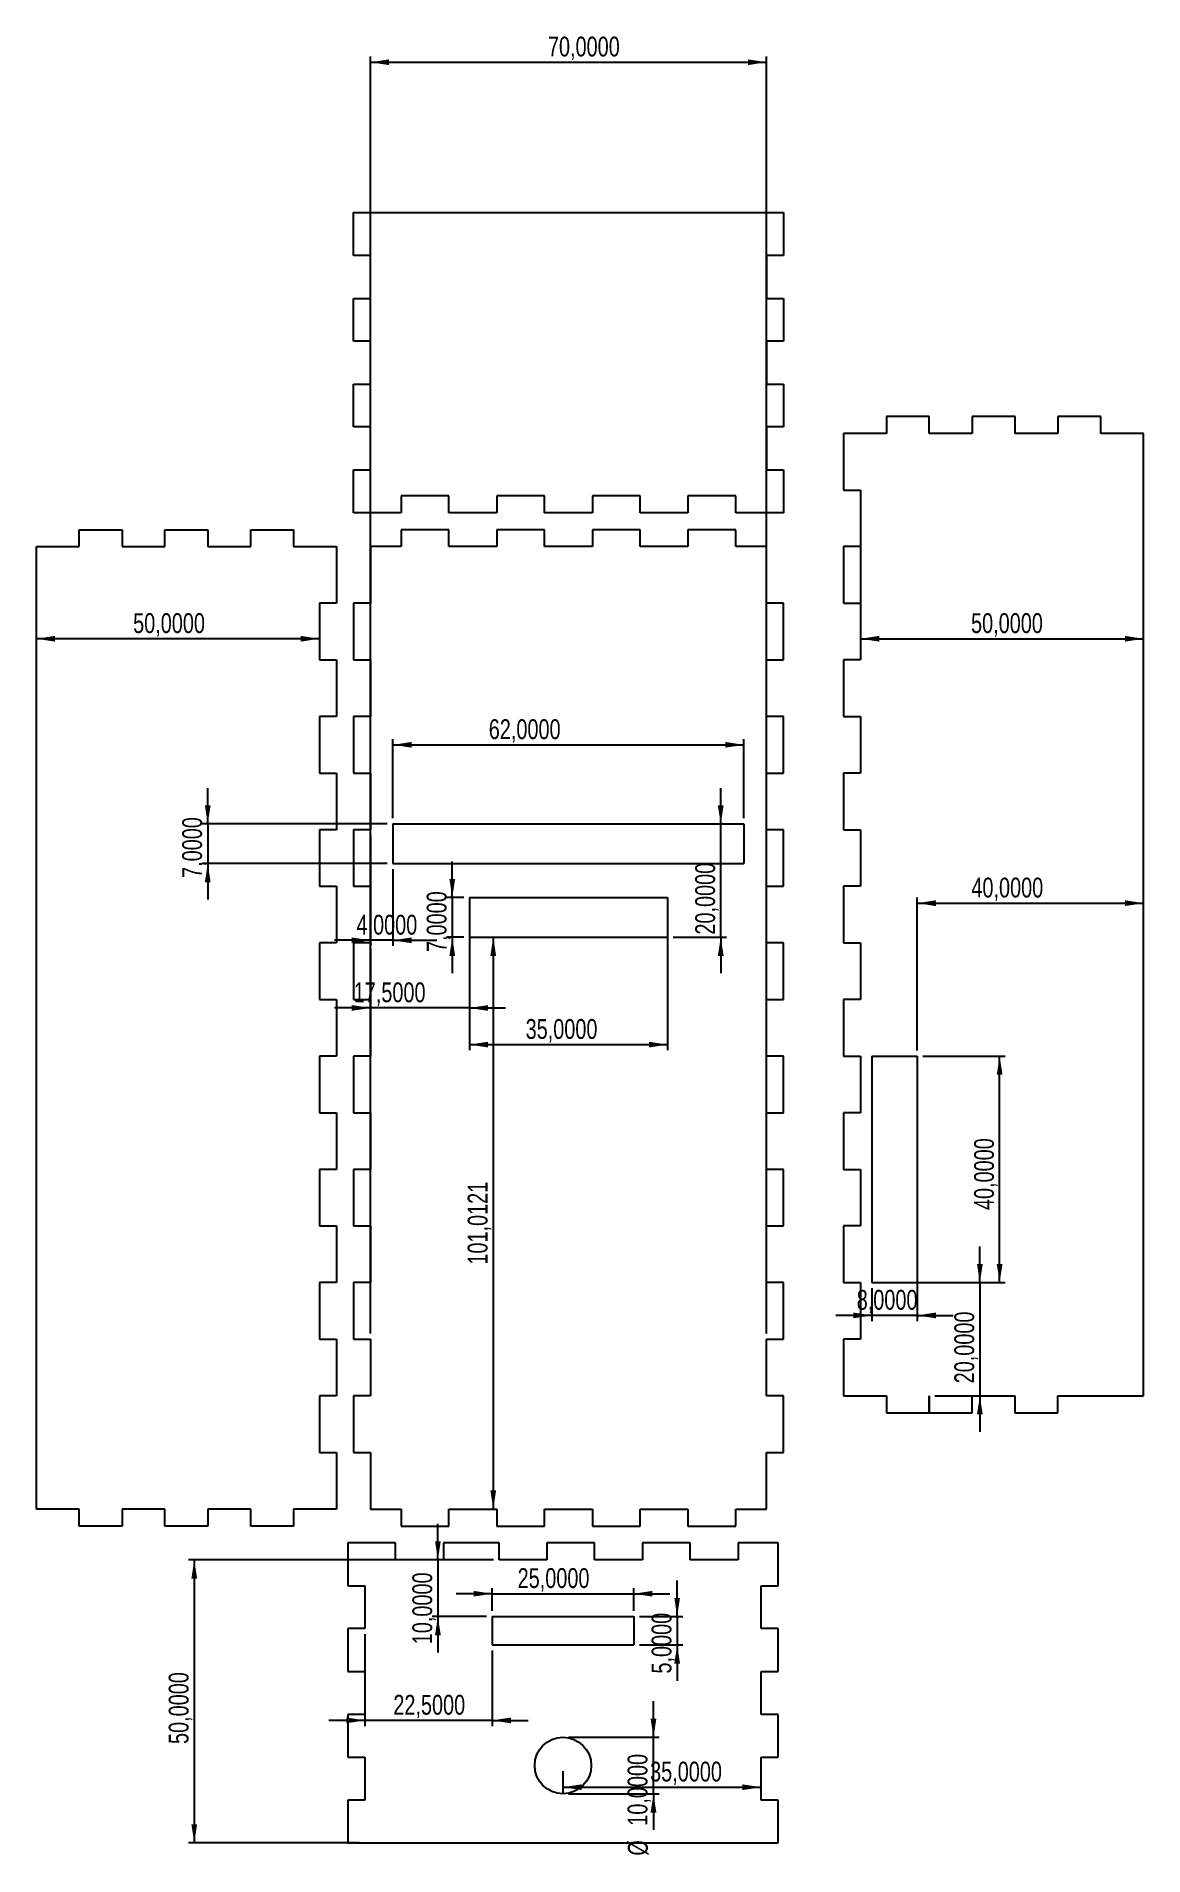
# Model space of a CAD drawing. Header units: millimetres. Extents: x 0 to 196, y -2 to 319.
import ezdxf

# ---------------------------------------------------------------- set-up
doc = ezdxf.new("R2010")
doc.units = ezdxf.units.MM
doc.layers.add('1', color=179, linetype='Continuous')
doc.styles.add('SLDTEXTSTYLE0', font='TXT', dxfattribs={"width": 0.75})
doc.dimstyles.new('SLDDIMSTYLE0', dxfattribs={"dimtxt": 3.5, "dimasz": 3.302, "dimexe": 0, "dimexo": 0.0625, "dimgap": 0.875, "dimtad": 1, "dimdec": 4, "dimrnd": 1e-09, "dimzin": 12, "dimdsep": 46, "dimtxsty": 'SLDTEXTSTYLE0', "dimsah": 1, "dimcen": 0.09, "dimadec": 0, "dimazin": 3, "dimtfac": 1, "dimtdec": 4, "dimtofl": 0, "dimtmove": 0, "dimatfit": 3, "dimfxl": 1, "dimfrac": 2, "dimtolj": 1, "dimtzin": 12, "dimarcsym": 0})
doc.dimstyles.new('SLDDIMSTYLE1', dxfattribs={"dimtxt": 3.5, "dimasz": 3.302, "dimexe": 0, "dimexo": 0.0625, "dimgap": 0.875, "dimtad": 1, "dimdec": 4, "dimrnd": 1e-09, "dimzin": 12, "dimdsep": 46, "dimtxsty": 'SLDTEXTSTYLE0', "dimsah": 1, "dimcen": 0.09, "dimadec": 0, "dimazin": 3, "dimtfac": 1, "dimtdec": 4, "dimtmove": 0, "dimatfit": 0, "dimfxl": 1, "dimfrac": 2, "dimtolj": 1, "dimtzin": 12, "dimarcsym": 0})

# ---------------------------------------------------------------- blocks, each defined once
blk = doc.blocks.new('_D')
at = {"layer": '1'}
for p, q in [((59, 90), (59, 315.57)), ((129, 90), (129, 315.57)), ((59, 314.57), (129, 314.57))]:
    blk.add_line(p, q, dxfattribs=at)
for points in [[(59, 314.57), (62.3, 314.07), (62.3, 315.08)], [(129, 314.57), (125.7, 315.08), (125.7, 314.07)]]:
    blk.add_solid(points, dxfattribs=at)
at = {"layer": '1', "insert": (90.37, 319.09), "char_height": 3.5, "attachment_point": 1, "style": 'SLDTEXTSTYLE0'}
blk.add_mtext('70,0000', dxfattribs=at)
blk = doc.blocks.new('_D_1')
at = {"layer": '1'}
for p, q in [((80.53, 41.01), (80.53, 45.03)), ((105.53, 41.01), (105.53, 45.03)), ((80.53, 44.03), (74.18, 44.03)), ((80.53, 44.03), (105.53, 44.03)), ((105.53, 44.03), (111.88, 44.03))]:
    blk.add_line(p, q, dxfattribs=at)
for points in [[(80.53, 44.03), (77.23, 44.54), (77.23, 43.53)], [(105.53, 44.03), (108.83, 43.53), (108.83, 44.54)]]:
    blk.add_solid(points, dxfattribs=at)
at = {"layer": '1', "insert": (85.02, 48.55), "char_height": 3.5, "attachment_point": 1, "style": 'SLDTEXTSTYLE0'}
blk.add_mtext('25,0000', dxfattribs=at)
blk = doc.blocks.new('_D_2')
at = {"layer": '1'}
for p, q in [((113.2, 40.01), (113.2, 46.36)), ((106.53, 40.01), (114.2, 40.01)), ((113.2, 40.01), (113.2, 35.01)), ((106.53, 35.01), (114.2, 35.01)), ((113.2, 35.01), (113.2, 28.66))]:
    blk.add_line(p, q, dxfattribs=at)
for points in [[(113.2, 40.01), (113.71, 43.31), (112.7, 43.31)], [(113.2, 35.01), (112.7, 31.71), (113.71, 31.71)]]:
    blk.add_solid(points, dxfattribs=at)
at = {"layer": '1', "insert": (108.69, 29.93), "char_height": 3.5, "attachment_point": 1, "rotation": 90, "style": 'SLDTEXTSTYLE0'}
blk.add_mtext('5,0000', dxfattribs=at)
blk = doc.blocks.new('_D_3')
at = {"layer": '1'}
for p, q in [((70.93, 50.01), (70.93, 56.36)), ((80.74, 50.01), (69.93, 50.01)), ((70.93, 50.01), (70.93, 40.01)), ((79.53, 40.01), (69.93, 40.01)), ((70.93, 40.01), (70.93, 33.66))]:
    blk.add_line(p, q, dxfattribs=at)
for points in [[(70.93, 50.01), (71.44, 53.31), (70.43, 53.31)], [(70.93, 40.01), (70.43, 36.71), (71.44, 36.71)]]:
    blk.add_solid(points, dxfattribs=at)
at = {"layer": '1', "insert": (66.42, 35.11), "char_height": 3.5, "attachment_point": 1, "rotation": 90, "style": 'SLDTEXTSTYLE0'}
blk.add_mtext('10,0000', dxfattribs=at)
blk = doc.blocks.new('_D_4')
at = {"layer": '1'}
for p, q in [((58.03, 36.87), (58.03, 20.66)), ((80.53, 34.01), (80.53, 20.66)), ((58.03, 21.66), (51.68, 21.66)), ((80.53, 21.66), (58.03, 21.66)), ((80.53, 21.66), (86.88, 21.66))]:
    blk.add_line(p, q, dxfattribs=at)
for points in [[(58.03, 21.66), (54.73, 22.17), (54.73, 21.15)], [(80.53, 21.66), (83.83, 21.15), (83.83, 22.17)]]:
    blk.add_solid(points, dxfattribs=at)
at = {"layer": '1', "insert": (63.06, 26.17), "char_height": 3.5, "attachment_point": 1, "style": 'SLDTEXTSTYLE0'}
blk.add_mtext('22,5000', dxfattribs=at)
blk = doc.blocks.new('_D_5')
at = {"layer": '1'}
for p, q in [((109.02, 18.69), (109.02, 25.04)), ((94.03, 18.69), (110.02, 18.69)), ((109.02, 8.69), (109.02, 18.69)), ((94.03, 8.69), (110.02, 8.69)), ((109.02, 8.69), (109.02, 2.34))]:
    blk.add_line(p, q, dxfattribs=at)
for points in [[(109.02, 18.69), (109.53, 21.99), (108.51, 21.99)], [(109.02, 8.69), (108.51, 5.39), (109.53, 5.39)]]:
    blk.add_solid(points, dxfattribs=at)
at = {"layer": '1', "char_height": 3.5, "attachment_point": 1, "rotation": 90, "style": 'SLDTEXTSTYLE0'}
for s, insert in [('10,0000', (104.45, 3.05)), ('%%c', (104.51, -2.23))]:
    blk.add_mtext(s, dxfattribs=dict(at, insert=insert))
blk = doc.blocks.new('_D_6')
at = {"layer": '1'}
for p, q in [((93.03, 12.69), (93.03, 8.86)), ((93.03, 9.86), (128.03, 9.86))]:
    blk.add_line(p, q, dxfattribs=at)
for points in [[(93.03, 9.86), (96.33, 9.35), (96.33, 10.36)], [(128.03, 9.86), (124.73, 10.36), (124.73, 9.35)]]:
    blk.add_solid(points, dxfattribs=at)
at = {"layer": '1', "insert": (108.42, 14.37), "char_height": 3.5, "attachment_point": 1, "style": 'SLDTEXTSTYLE0'}
blk.add_mtext('35,0000', dxfattribs=at)
blk = doc.blocks.new('_D_7')
at = {"layer": '1'}
for p, q in [((155.61, 118), (155.61, 92.2)), ((147.61, 98), (147.61, 92.2)), ((147.61, 93.2), (141.26, 93.2)), ((155.61, 93.2), (147.61, 93.2)), ((155.61, 93.2), (161.96, 93.2))]:
    blk.add_line(p, q, dxfattribs=at)
for points in [[(147.61, 93.2), (144.31, 93.71), (144.31, 92.69)], [(155.61, 93.2), (158.91, 92.69), (158.91, 93.71)]]:
    blk.add_solid(points, dxfattribs=at)
at = {"layer": '1', "insert": (144.92, 97.71), "char_height": 3.5, "attachment_point": 1, "style": 'SLDTEXTSTYLE0'}
blk.add_mtext('8,0000', dxfattribs=at)
blk = doc.blocks.new('_D_8')
at = {"layer": '1'}
for p, q in [((156.61, 139), (171.17, 139)), ((170.17, 99), (170.17, 139)), ((152.61, 99), (171.17, 99))]:
    blk.add_line(p, q, dxfattribs=at)
for points in [[(170.17, 139), (169.66, 135.7), (170.68, 135.7)], [(170.17, 99), (170.68, 102.3), (169.66, 102.3)]]:
    blk.add_solid(points, dxfattribs=at)
at = {"layer": '1', "insert": (165.66, 111.81), "char_height": 3.5, "attachment_point": 1, "rotation": 90, "style": 'SLDTEXTSTYLE0'}
blk.add_mtext('40,0000', dxfattribs=at)
blk = doc.blocks.new('_D_9')
at = {"layer": '1'}
for p, q in [((166.68, 99), (166.68, 105.35)), ((156.61, 99), (167.68, 99)), ((166.68, 99), (166.68, 79)), ((158.75, 79), (167.68, 79)), ((166.68, 79), (166.68, 72.65))]:
    blk.add_line(p, q, dxfattribs=at)
for points in [[(166.68, 99), (167.19, 102.3), (166.17, 102.3)], [(166.68, 79), (166.17, 75.7), (167.19, 75.7)]]:
    blk.add_solid(points, dxfattribs=at)
at = {"layer": '1', "insert": (162.17, 81.2), "char_height": 3.5, "attachment_point": 1, "rotation": 90, "style": 'SLDTEXTSTYLE0'}
blk.add_mtext('20,0000', dxfattribs=at)
blk = doc.blocks.new('_D_10')
at = {"layer": '1'}
for p, q in [((155.61, 140), (155.61, 167.02)), ((155.61, 166.02), (195.61, 166.02))]:
    blk.add_line(p, q, dxfattribs=at)
for points in [[(155.61, 166.02), (158.91, 165.51), (158.91, 166.53)], [(195.61, 166.02), (192.31, 166.53), (192.31, 165.51)]]:
    blk.add_solid(points, dxfattribs=at)
at = {"layer": '1', "insert": (165.18, 170.53), "char_height": 3.5, "attachment_point": 1, "style": 'SLDTEXTSTYLE0'}
blk.add_mtext('40,0000', dxfattribs=at)
blk = doc.blocks.new('_D_11')
at = {"layer": '1'}
for p, q in [((145.61, 233), (145.61, 211.73)), ((145.61, 212.73), (195.61, 212.73))]:
    blk.add_line(p, q, dxfattribs=at)
for points in [[(145.61, 212.73), (148.91, 212.22), (148.91, 213.24)], [(195.61, 212.73), (192.31, 213.24), (192.31, 212.22)]]:
    blk.add_solid(points, dxfattribs=at)
at = {"layer": '1', "insert": (165.12, 217.24), "char_height": 3.5, "attachment_point": 1, "style": 'SLDTEXTSTYLE0'}
blk.add_mtext('50,0000', dxfattribs=at)
blk = doc.blocks.new('_D_12')
at = {"layer": '1'}
blk.add_line((50, 212.73), (0, 212.73), dxfattribs=at)
for points in [[(0, 212.73), (3.3, 212.22), (3.3, 213.24)], [(50, 212.73), (46.7, 213.24), (46.7, 212.22)]]:
    blk.add_solid(points, dxfattribs=at)
at = {"layer": '1', "insert": (17.09, 217.24), "char_height": 3.5, "attachment_point": 1, "style": 'SLDTEXTSTYLE0'}
blk.add_mtext('50,0000', dxfattribs=at)
blk = doc.blocks.new('_D_13')
at = {"layer": '1'}
for p, q in [((80.74, 50.01), (26.89, 50.01)), ((27.89, 50.01), (27.89, 0.01)), ((57.03, 0.01), (26.89, 0.01))]:
    blk.add_line(p, q, dxfattribs=at)
for points in [[(27.89, 50.01), (27.38, 46.71), (28.4, 46.71)], [(27.89, 0.01), (28.4, 3.31), (27.38, 3.31)]]:
    blk.add_solid(points, dxfattribs=at)
at = {"layer": '1', "insert": (23.38, 17.49), "char_height": 3.5, "attachment_point": 1, "rotation": 90, "style": 'SLDTEXTSTYLE0'}
blk.add_mtext('50,0000', dxfattribs=at)
blk = doc.blocks.new('_D_14')
at = {"layer": '1'}
for p, q in [((63, 181.01), (63, 194.99)), ((63, 193.99), (125, 193.99)), ((125, 181.01), (125, 194.99))]:
    blk.add_line(p, q, dxfattribs=at)
for points in [[(63, 193.99), (66.3, 193.49), (66.3, 194.5)], [(125, 193.99), (121.7, 194.5), (121.7, 193.49)]]:
    blk.add_solid(points, dxfattribs=at)
at = {"layer": '1', "insert": (79.92, 198.51), "char_height": 3.5, "attachment_point": 1, "style": 'SLDTEXTSTYLE0'}
blk.add_mtext('62,0000', dxfattribs=at)
blk = doc.blocks.new('_D_15')
at = {"layer": '1'}
for p, q in [((30.27, 180.01), (30.27, 186.36)), ((62, 180.01), (29.27, 180.01)), ((30.27, 180.01), (30.27, 173.01)), ((62, 173.01), (29.27, 173.01)), ((30.27, 173.01), (30.27, 166.66))]:
    blk.add_line(p, q, dxfattribs=at)
for points in [[(30.27, 180.01), (30.78, 183.31), (29.76, 183.31)], [(30.27, 173.01), (29.76, 169.71), (30.78, 169.71)]]:
    blk.add_solid(points, dxfattribs=at)
at = {"layer": '1', "insert": (25.76, 170.48), "char_height": 3.5, "attachment_point": 1, "rotation": 90, "style": 'SLDTEXTSTYLE0'}
blk.add_mtext('7,0000', dxfattribs=at)
blk = doc.blocks.new('_D_16')
at = {"layer": '1'}
for p, q in [((59, 178), (59, 158.46)), ((63, 172.01), (63, 158.46)), ((59, 159.46), (52.65, 159.46)), ((63, 159.46), (59, 159.46)), ((63, 159.46), (70.77, 159.46))]:
    blk.add_line(p, q, dxfattribs=at)
for points in [[(59, 159.46), (55.7, 159.97), (55.7, 158.95)], [(63, 159.46), (66.3, 158.95), (66.3, 159.97)]]:
    blk.add_solid(points, dxfattribs=at)
at = {"layer": '1', "insert": (56.55, 163.97), "char_height": 3.5, "attachment_point": 1, "style": 'SLDTEXTSTYLE0'}
blk.add_mtext('4,0000', dxfattribs=at)
blk = doc.blocks.new('_D_17')
at = {"layer": '1'}
for p, q in [((76.5, 166.01), (76.5, 140.04)), ((111.5, 166.01), (111.5, 140.04)), ((76.5, 141.04), (111.5, 141.04))]:
    blk.add_line(p, q, dxfattribs=at)
for points in [[(76.5, 141.04), (79.8, 140.53), (79.8, 141.54)], [(111.5, 141.04), (108.2, 141.54), (108.2, 140.53)]]:
    blk.add_solid(points, dxfattribs=at)
at = {"layer": '1', "insert": (86.43, 145.55), "char_height": 3.5, "attachment_point": 1, "style": 'SLDTEXTSTYLE0'}
blk.add_mtext('35,0000', dxfattribs=at)
blk = doc.blocks.new('_D_18')
at = {"layer": '1'}
for p, q in [((73.47, 167.01), (73.47, 173.36)), ((75.5, 167.01), (72.47, 167.01)), ((73.47, 167.01), (73.47, 160.01)), ((75.5, 160.01), (72.47, 160.01)), ((73.47, 160.01), (73.47, 153.66))]:
    blk.add_line(p, q, dxfattribs=at)
for points in [[(73.47, 167.01), (73.98, 170.31), (72.97, 170.31)], [(73.47, 160.01), (72.97, 156.71), (73.98, 156.71)]]:
    blk.add_solid(points, dxfattribs=at)
at = {"layer": '1', "insert": (68.96, 157.39), "char_height": 3.5, "attachment_point": 1, "rotation": 90, "style": 'SLDTEXTSTYLE0'}
blk.add_mtext('7,0000', dxfattribs=at)
blk = doc.blocks.new('_D_19')
at = {"layer": '1'}
for p, q in [((59, 158), (59, 146.51)), ((76.5, 159.01), (76.5, 146.51)), ((59, 147.51), (52.65, 147.51)), ((76.5, 147.51), (59, 147.51)), ((76.5, 147.51), (82.85, 147.51))]:
    blk.add_line(p, q, dxfattribs=at)
for points in [[(59, 147.51), (55.7, 148.02), (55.7, 147)], [(76.5, 147.51), (79.8, 147), (79.8, 148.02)]]:
    blk.add_solid(points, dxfattribs=at)
at = {"layer": '1', "insert": (56.06, 152.02), "char_height": 3.5, "attachment_point": 1, "style": 'SLDTEXTSTYLE0'}
blk.add_mtext('17,5000', dxfattribs=at)
blk = doc.blocks.new('_D_20')
at = {"layer": '1'}
for p, q in [((120.9, 180.01), (120.9, 186.36)), ((120.9, 160.01), (120.9, 180.01)), ((112.5, 160.01), (121.9, 160.01)), ((120.9, 160.01), (120.9, 153.66))]:
    blk.add_line(p, q, dxfattribs=at)
for points in [[(120.9, 180.01), (121.41, 183.31), (120.39, 183.31)], [(120.9, 160.01), (120.39, 156.71), (121.41, 156.71)]]:
    blk.add_solid(points, dxfattribs=at)
at = {"layer": '1', "insert": (116.39, 160.47), "char_height": 3.5, "attachment_point": 1, "rotation": 90, "style": 'SLDTEXTSTYLE0'}
blk.add_mtext('20,0000', dxfattribs=at)
blk = doc.blocks.new('_D_21')
at = {"layer": '1'}
blk.add_line((80.71, 160.01), (80.71, 59), dxfattribs=at)
for points in [[(80.71, 160.01), (80.2, 156.71), (81.22, 156.71)], [(80.71, 59), (81.22, 62.3), (80.2, 62.3)]]:
    blk.add_solid(points, dxfattribs=at)
at = {"layer": '1', "insert": (76.2, 102.17), "char_height": 3.5, "attachment_point": 1, "rotation": 90, "style": 'SLDTEXTSTYLE0'}
blk.add_mtext('101,0121', dxfattribs=at)

msp = doc.modelspace()

# ---------------------------------------------------------------- linework, layer by layer
at = {"layer": '1'}
for p, q in [((56, 280.43), (56, 288)), ((56, 288), (59, 288)), ((59, 288), (129, 288)), ((129, 288), (132, 288)), ((132, 288), (132, 280.43)), ((59, 280.43), (56, 280.43)), ((59, 272.86), (59, 280.43)), ((132, 280.43), (129, 280.43)), ((129, 280.43), (129, 272.86)), ((56, 265.29), (56, 272.86)), ((56, 272.86), (59, 272.86)), ((129, 272.86), (132, 272.86)), ((132, 272.86), (132, 265.29)), ((59, 265.29), (56, 265.29)), ((59, 257.71), (59, 265.29)), ((132, 265.29), (129, 265.29)), ((129, 265.29), (129, 257.71)), ((56, 250.14), (56, 257.71)), ((56, 257.71), (59, 257.71)), ((129, 257.71), (132, 257.71)), ((132, 257.71), (132, 250.14)), ((157.74829, 252), (150.17829, 252)), ((150.17829, 252), (150.17829, 249)), ((157.74829, 249), (157.74829, 252)), ((172.89829, 252), (165.31829, 252)), ((165.31829, 252), (165.31829, 249)), ((172.89829, 249), (172.89829, 252)), ((188.03829, 252), (180.46829, 252)), ((180.46829, 252), (180.46829, 249)), ((188.03829, 249), (188.03829, 252)), ((59, 250.14), (56, 250.14)), ((59, 242.57), (59, 250.14)), ((132, 250.14), (129, 250.14)), ((129, 250.14), (129, 242.57)), ((150.17829, 249), (142.60829, 249)), ((142.60829, 249), (142.60829, 239)), ((165.31829, 249), (157.74829, 249)), ((180.46829, 249), (172.89829, 249)), ((195.60829, 249), (188.03829, 249)), ((195.60829, 79), (195.60829, 249)), ((56, 235), (56, 242.57)), ((56, 242.57), (59, 242.57)), ((129, 242.57), (132, 242.57)), ((132, 242.57), (132, 235)), ((72.89, 238), (64.44, 238)), ((64.44, 238), (64.44, 235)), ((72.89, 235), (72.89, 238)), ((89.78, 238), (81.33, 238)), ((81.33, 238), (81.33, 235)), ((89.78, 235), (89.78, 238)), ((106.67, 238), (98.22, 238)), ((98.22, 238), (98.22, 235)), ((106.67, 235), (106.67, 238)), ((123.56, 238), (115.11, 238)), ((115.11, 238), (115.11, 235)), ((123.56, 235), (123.56, 238)), ((142.60829, 239), (145.60829, 239)), ((145.60829, 239), (145.60829, 229)), ((64.44, 235), (56, 235)), ((81.33, 235), (72.89, 235)), ((98.22, 235), (89.78, 235)), ((115.11, 235), (106.67, 235)), ((132, 235), (123.56, 235)), ((7.57, 229), (7.57, 232)), ((7.57, 232), (15.14, 232)), ((15.14, 232), (15.14, 229)), ((22.71, 229), (22.71, 232)), ((22.71, 232), (30.29, 232)), ((30.29, 232), (30.29, 229)), ((37.86, 229), (37.86, 232)), ((37.86, 232), (45.43, 232)), ((45.43, 232), (45.43, 229)), ((72.89, 232), (64.44, 232)), ((64.44, 232), (64.44, 229)), ((72.89, 229), (72.89, 232)), ((89.78, 232), (81.33, 232)), ((81.33, 232), (81.33, 229)), ((89.78, 229), (89.78, 232)), ((106.67, 232), (98.22, 232)), ((98.22, 232), (98.22, 229)), ((106.67, 229), (106.67, 232)), ((123.56, 232), (115.11, 232)), ((115.11, 232), (115.11, 229)), ((123.56, 229), (123.56, 232)), ((0, 59), (0, 229)), ((0, 229), (7.57, 229)), ((15.14, 229), (22.71, 229)), ((30.29, 229), (37.86, 229)), ((45.43, 229), (53, 229)), ((53, 229), (53, 219)), ((64.44, 229), (59, 229)), ((59, 229), (59, 219)), ((81.33, 229), (72.89, 229)), ((98.22, 229), (89.78, 229)), ((115.11, 229), (106.67, 229)), ((129, 229), (123.56, 229)), ((129, 219), (129, 229)), ((145.60829, 229), (142.60829, 229)), ((142.60829, 229), (142.60829, 219)), ((53, 219), (50, 219)), ((50, 219), (50, 209)), ((59, 219), (56, 219)), ((56, 219), (56, 209)), ((132, 219), (129, 219)), ((132, 209), (132, 219)), ((142.60829, 219), (145.60829, 219)), ((145.60829, 219), (145.60829, 209)), ((50, 209), (53, 209)), ((53, 209), (53, 199)), ((56, 209), (59, 209)), ((59, 209), (59, 199)), ((129, 199), (129, 209)), ((129, 209), (132, 209)), ((145.60829, 209), (142.60829, 209)), ((142.60829, 209), (142.60829, 199)), ((53, 199), (50, 199)), ((50, 199), (50, 189)), ((59, 199), (56, 199)), ((56, 199), (56, 189)), ((132, 199), (129, 199)), ((132, 189), (132, 199)), ((142.60829, 199), (145.60829, 199)), ((145.60829, 199), (145.60829, 189)), ((50, 189), (53, 189)), ((53, 189), (53, 179)), ((56, 189), (59, 189)), ((59, 189), (59, 179)), ((129, 179), (129, 189)), ((129, 189), (132, 189)), ((145.60829, 189), (142.60829, 189)), ((142.60829, 189), (142.60829, 179)), ((63, 180.01208), (125, 180.01208)), ((63, 180.01208), (63, 173.01208)), ((125, 180.01208), (125, 173.01208)), ((53, 179), (50, 179)), ((50, 179), (50, 169)), ((59, 179), (56, 179)), ((56, 179), (56, 169)), ((132, 179), (129, 179)), ((132, 169), (132, 179)), ((142.60829, 179), (145.60829, 179)), ((145.60829, 179), (145.60829, 169)), ((63, 173.01208), (125, 173.01208)), ((50, 169), (53, 169)), ((53, 169), (53, 159)), ((56, 169), (59, 169)), ((59, 169), (59, 159)), ((129, 159), (129, 169)), ((129, 169), (132, 169)), ((145.60829, 169), (142.60829, 169)), ((142.60829, 169), (142.60829, 159)), ((76.5, 167.01208), (111.5, 167.01208)), ((76.5, 167.01208), (76.5, 160.01208)), ((111.5, 167.01208), (111.5, 160.01208)), ((53, 159), (50, 159)), ((50, 159), (50, 149)), ((59, 159), (56, 159)), ((56, 159), (56, 149)), ((76.5, 160.01208), (111.5, 160.01208)), ((132, 159), (129, 159)), ((132, 149), (132, 159)), ((142.60829, 159), (145.60829, 159)), ((145.60829, 159), (145.60829, 149)), ((50, 149), (53, 149)), ((53, 149), (53, 139)), ((56, 149), (59, 149)), ((59, 149), (59, 139)), ((129, 139), (129, 149)), ((129, 149), (132, 149)), ((145.60829, 149), (142.60829, 149)), ((142.60829, 149), (142.60829, 139)), ((53, 139), (50, 139)), ((50, 139), (50, 129)), ((59, 139), (56, 139)), ((56, 139), (56, 129)), ((132, 139), (129, 139)), ((132, 129), (132, 139)), ((142.60829, 139), (145.60829, 139)), ((145.60829, 139), (145.60829, 129)), ((147.60829, 139), (155.60829, 139)), ((147.60829, 139), (147.60829, 99)), ((155.60829, 139), (155.60829, 99)), ((50, 129), (53, 129)), ((53, 129), (53, 119)), ((56, 129), (59, 129)), ((59, 129), (59, 119)), ((129, 119), (129, 129)), ((129, 129), (132, 129)), ((145.60829, 129), (142.60829, 129)), ((142.60829, 129), (142.60829, 119)), ((53, 119), (50, 119)), ((50, 119), (50, 109)), ((59, 119), (56, 119)), ((56, 119), (56, 109)), ((132, 119), (129, 119)), ((132, 109), (132, 119)), ((142.60829, 119), (145.60829, 119)), ((145.60829, 119), (145.60829, 109)), ((50, 109), (53, 109)), ((53, 109), (53, 99)), ((56, 109), (59, 109)), ((59, 109), (59, 99)), ((129, 99), (129, 109)), ((129, 109), (132, 109)), ((145.60829, 109), (142.60829, 109)), ((142.60829, 109), (142.60829, 99)), ((53, 99), (50, 99)), ((50, 99), (50, 89)), ((59, 99), (56, 99)), ((56, 99), (56, 89)), ((132, 99), (129, 99)), ((132, 89), (132, 99)), ((142.60829, 99), (145.60829, 99)), ((145.60829, 99), (145.60829, 89)), ((147.60829, 99), (155.60829, 99)), ((50, 89), (53, 89)), ((53, 89), (53, 79)), ((56, 89), (59, 89)), ((59, 89), (59, 79)), ((129, 79), (129, 89)), ((129, 89), (132, 89)), ((145.60829, 89), (142.60829, 89)), ((142.60829, 89), (142.60829, 79)), ((53, 79), (50, 79)), ((50, 79), (50, 69)), ((59, 79), (56, 79)), ((56, 79), (56, 69)), ((132, 79), (129, 79)), ((132, 69), (132, 79)), ((142.60829, 79), (150.17829, 79)), ((150.17829, 79), (150.17829, 76)), ((157.74829, 79), (157.71, 79)), ((157.71, 79), (157.71, 76)), ((157.74829, 76), (157.74829, 79)), ((165.29, 76), (165.29, 79)), ((165.29, 79), (172.86, 79)), ((172.86, 79), (172.86, 76)), ((180.43, 76), (180.43, 79)), ((180.43, 79), (195.60829, 79)), ((150.17829, 76), (157.74829, 76)), ((157.71, 76), (165.29, 76)), ((172.86, 76), (180.43, 76)), ((50, 69), (53, 69)), ((53, 69), (53, 59)), ((56, 69), (59, 69)), ((59, 69), (59, 59)), ((129, 59), (129, 69)), ((129, 69), (132, 69)), ((7.57, 59), (0, 59)), ((7.57, 56), (7.57, 59)), ((22.71, 59), (15.14, 59)), ((15.14, 59), (15.14, 56)), ((22.71, 56), (22.71, 59)), ((37.86, 59), (30.29, 59)), ((30.29, 59), (30.29, 56)), ((37.86, 56), (37.86, 59)), ((53, 59), (45.43, 59)), ((45.43, 59), (45.43, 56)), ((59, 59), (64.44, 59)), ((64.44, 59), (64.44, 56)), ((72.89, 56), (72.89, 59)), ((72.89, 59), (81.33, 59)), ((81.33, 59), (81.33, 56)), ((89.78, 56), (89.78, 59)), ((89.78, 59), (98.22, 59)), ((98.22, 59), (98.22, 56)), ((106.67, 56), (106.67, 59)), ((106.67, 59), (115.11, 59)), ((115.11, 59), (115.11, 56)), ((123.56, 56), (123.56, 59)), ((123.56, 59), (129, 59)), ((15.14, 56), (7.57, 56)), ((30.29, 56), (22.71, 56)), ((45.43, 56), (37.86, 56)), ((64.44, 56), (72.89, 56)), ((81.33, 56), (89.78, 56)), ((98.22, 56), (106.67, 56)), ((115.11, 56), (123.56, 56)), ((63.46985, 53.01142), (55.02985, 53.01142)), ((55.02985, 53.01142), (55.02985, 45.44142)), ((63.46985, 50.01142), (63.46985, 53.01142)), ((81.73735, 53.01142), (71.91985, 53.01142)), ((71.91985, 53.01142), (71.91985, 50.01142)), ((81.73735, 50.01142), (81.73735, 53.01142)), ((98.62735, 53.01142), (90.18735, 53.01142)), ((90.18735, 53.01142), (90.18735, 50.01142)), ((98.62735, 50.01142), (98.62735, 53.01142)), ((115.51735, 53.01142), (107.07735, 53.01142)), ((107.07735, 53.01142), (107.07735, 50.01142)), ((115.51735, 50.01142), (115.51735, 53.01142)), ((131.02985, 53.01142), (123.96735, 53.01142)), ((123.96735, 53.01142), (123.96735, 50.01142)), ((131.02985, 45.44142), (131.02985, 53.01142)), ((71.91985, 50.01142), (63.46985, 50.01142)), ((90.18735, 50.01142), (81.73735, 50.01142)), ((107.07735, 50.01142), (98.62735, 50.01142)), ((123.96735, 50.01142), (115.51735, 50.01142)), ((55.02985, 45.44142), (58.02985, 45.44142)), ((58.02985, 45.44142), (58.02985, 37.87142)), ((128.02985, 37.87142), (128.02985, 45.44142)), ((128.02985, 45.44142), (131.02985, 45.44142)), ((80.52985, 40.01142), (105.52985, 40.01142)), ((80.52985, 40.01142), (80.52985, 35.01142)), ((105.52985, 40.01142), (105.52985, 35.01142)), ((58.02985, 37.87142), (55.02985, 37.87142)), ((55.02985, 37.87142), (55.02985, 30.30142)), ((131.02985, 37.87142), (128.02985, 37.87142)), ((131.02985, 30.30142), (131.02985, 37.87142)), ((80.52985, 35.01142), (105.52985, 35.01142)), ((55.02985, 30.30142), (58.02985, 30.30142)), ((58.02985, 30.30142), (58.02985, 22.72142)), ((128.02985, 22.72142), (128.02985, 30.30142)), ((128.02985, 30.30142), (131.02985, 30.30142)), ((58.02985, 22.72142), (55.02985, 22.72142)), ((55.02985, 22.72142), (55.02985, 15.15142)), ((131.02985, 22.72142), (128.02985, 22.72142)), ((131.02985, 15.15142), (131.02985, 22.72142)), ((55.02985, 15.15142), (58.02985, 15.15142)), ((58.02985, 15.15142), (58.02985, 7.58142)), ((128.02985, 7.58142), (128.02985, 15.15142)), ((128.02985, 15.15142), (131.02985, 15.15142)), ((58.02985, 7.58142), (55.02985, 7.58142)), ((55.02985, 7.58142), (55.02985, 0.01142)), ((131.02985, 7.58142), (128.02985, 7.58142)), ((131.02985, 0.01142), (131.02985, 7.58142)), ((55.02985, 0.01142), (58.02985, 0.01142)), ((58.02985, 0.01142), (128.02985, 0.01142)), ((128.02985, 0.01142), (131.02985, 0.01142))]:
    msp.add_line(p, q, dxfattribs=at)
msp.add_circle((93.02985, 13.69209), 5, dxfattribs=at)

# ---------------------------------------------------------------- dimensions: what is measured, and where the dimension line sits
for base, p1, p2, dimstyle, picture, middle in [((129, 314.57492), (59, 89), (129, 89), 'SLDDIMSTYLE0', '_D', (98.77325, 314.57492)), ((195.60829, 212.73295), (145.60829, 234), (195.60829, 249), 'SLDDIMSTYLE0', '_D_11', (173.52718, 212.73295)), ((195.60829, 166.01783), (155.60829, 139), (195.60829, 249), 'SLDDIMSTYLE0', '_D_10', (173.58683, 166.01783)), ((0, 212.73295), (50, 209), (0, 229), 'SLDDIMSTYLE0', '_D_12', (25.4912, 212.73295)), ((125, 193.99429), (63, 180.01208), (125, 180.01208), 'SLDDIMSTYLE0', '_D_14', (88.324, 193.99429)), ((59, 159.4609), (63, 173.01208), (59, 179), 'SLDDIMSTYLE1', '_D_16', (63.65783, 159.4609)), ((111.5, 141.03615), (76.5, 167.01208), (111.5, 167.01208), 'SLDDIMSTYLE0', '_D_17', (94.83779, 141.03615)), ((59, 147.50738), (76.5, 160.01208), (59, 159), 'SLDDIMSTYLE1', '_D_19', (64.46892, 147.50738)), ((147.60829, 93.19934), (155.60829, 119), (147.60829, 99), 'SLDDIMSTYLE1', '_D_7', (152.02934, 93.19934)), ((105.52985, 44.03327), (80.52985, 40.01142), (105.52985, 40.01142), 'SLDDIMSTYLE1', '_D_1', (93.42554, 44.03327)), ((58.02985, 21.66298), (80.52985, 35.01142), (58.02985, 37.87142), 'SLDDIMSTYLE1', '_D_4', (71.4636, 21.66298)), ((128.02985, 9.85501), (93.02985, 13.69209), (128.02985, 7.58142), 'SLDDIMSTYLE0', '_D_6', (116.82219, 9.85501))]:
    dim = msp.add_linear_dim(base=base, p1=p1, p2=p2, dimstyle=dimstyle, dxfattribs=at)
    dim.commit()
    dim.dimension.update_dxf_attribs({"geometry": picture, "text_midpoint": middle, "dimtype": 160})
for base, p1, p2, dimstyle, picture, middle in [((30.27075, 173.01208), (63, 180.01208), (63, 173.01208), 'SLDDIMSTYLE1', '_D_15', (30.27075, 177.59647)), ((120.90027, 180.01208), (111.5, 160.01208), (125, 180.01208), 'SLDDIMSTYLE1', '_D_20', (120.90027, 168.87475)), ((73.47363, 160.01208), (76.5, 167.01208), (76.5, 160.01208), 'SLDDIMSTYLE1', '_D_18', (73.47363, 164.49855)), ((80.71224, 59), (76.5, 160.01208), (81.33, 59), 'SLDDIMSTYLE0', '_D_21', (80.71224, 111.8662)), ((170.16719, 139), (151.60829, 99), (155.60829, 139), 'SLDDIMSTYLE0', '_D_8', (170.16719, 120.2119)), ((166.68081, 79), (155.60829, 99), (157.74829, 79), 'SLDDIMSTYLE1', '_D_9', (166.68081, 89.60581)), ((70.93393, 40.01142), (81.73735, 50.01142), (80.52985, 40.01142), 'SLDDIMSTYLE1', '_D_3', (70.93393, 43.51071)), ((27.88828, 0.01142), (81.73735, 50.01142), (58.02985, 0.01142), 'SLDDIMSTYLE0', '_D_13', (27.88828, 25.89545)), ((113.20388, 35.01142), (105.52985, 40.01142), (105.52985, 35.01142), 'SLDDIMSTYLE1', '_D_2', (113.20388, 37.04417))]:
    dim = msp.add_linear_dim(base=base, p1=p1, p2=p2, angle=90, dimstyle=dimstyle, dxfattribs=at)
    dim.commit()
    dim.dimension.update_dxf_attribs({"geometry": picture, "text_midpoint": middle, "dimtype": 160})
dim = msp.add_linear_dim(base=(106.21367, 18.69209), p1=(93.02985, 8.69209), p2=(93.02985, 18.69209), angle=90, text='%%c<>', dimstyle='SLDDIMSTYLE1', dxfattribs=at)
dim.commit()
dim.dimension.update_dxf_attribs({"geometry": '_D_5', "text_midpoint": (106.21367, 8.81843), "dimtype": 160})

doc.saveas('drawing.dxf')
